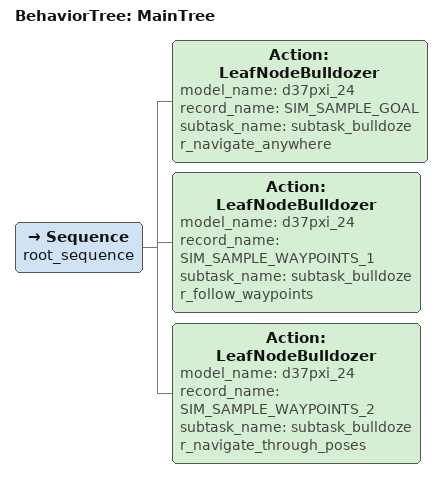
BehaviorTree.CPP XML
<?xml version="1.0"?>
<root main_tree_to_execute="MainTree">
    <BehaviorTree ID="MainTree">
        <Sequence name="root_sequence">
            <Action  model_name="d37pxi_24" ID="LeafNodeBulldozer" record_name="SIM_SAMPLE_GOAL" subtask_name="subtask_bulldozer_navigate_anywhere"/>
            <Action  model_name="d37pxi_24" ID="LeafNodeBulldozer" record_name="SIM_SAMPLE_WAYPOINTS_1" subtask_name="subtask_bulldozer_follow_waypoints"/>
            <Action  model_name="d37pxi_24" ID="LeafNodeBulldozer" record_name="SIM_SAMPLE_WAYPOINTS_2" subtask_name="subtask_bulldozer_navigate_through_poses"/>
        </Sequence>
    </BehaviorTree>
</root>
